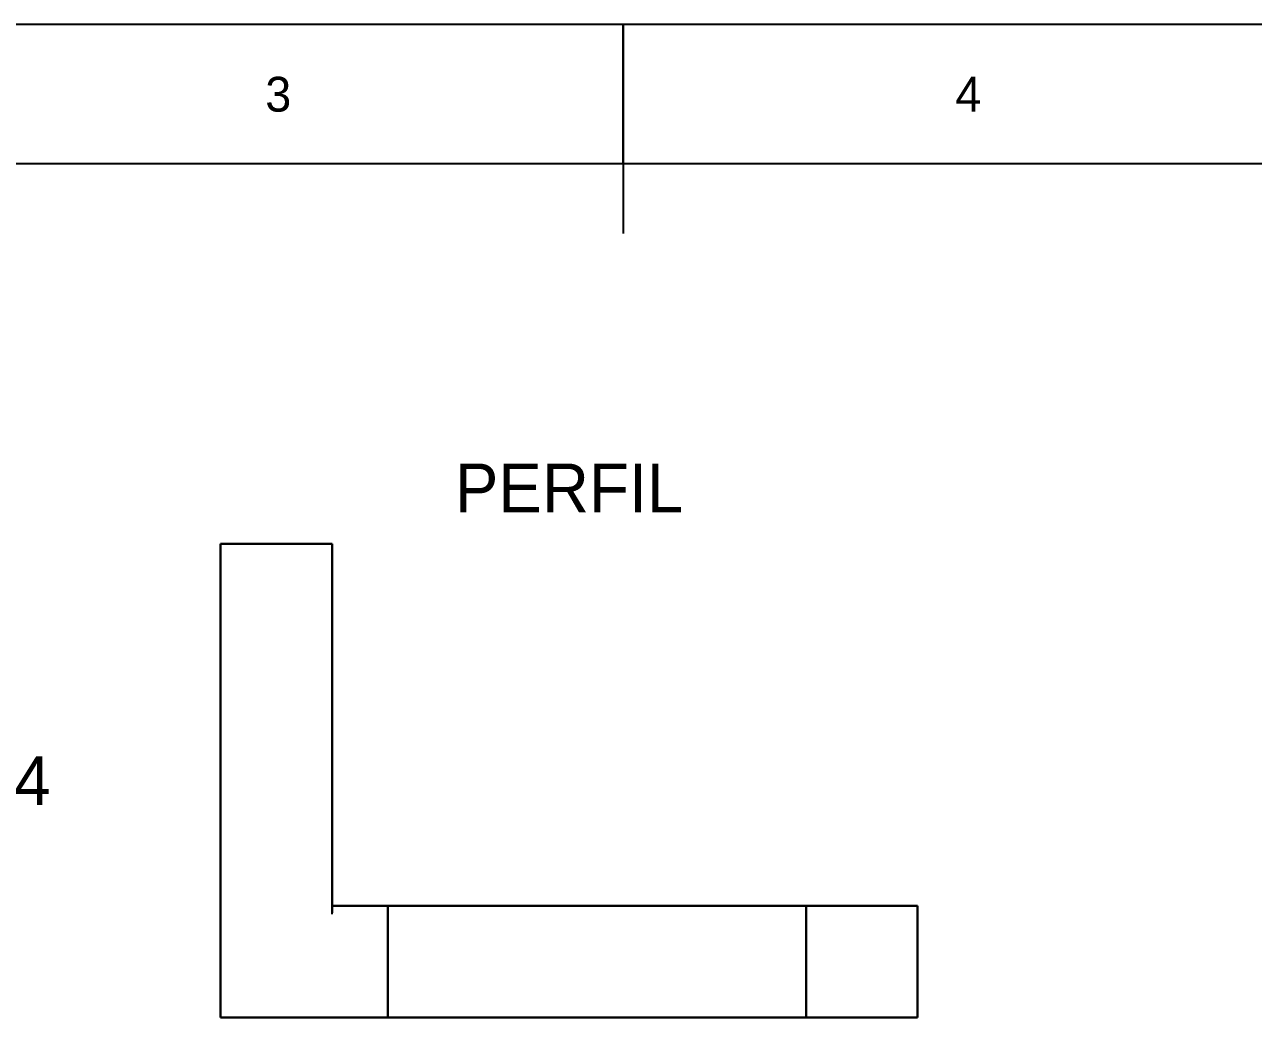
# Model space of a CAD drawing. Extents: x 0 to 297, y 0 to 210.
# Drawn here: x 105.6 to 193.7, y 138.7 to 210 of the extents above; entities that cross this region are included whole.
import ezdxf
from ezdxf.enums import TextEntityAlignment as Align

# ---------------------------------------------------------------- set-up
doc = ezdxf.new("R2010")
doc.units = 0
for name, color, linetype in [('COTAS', 7, 'CONTINUOUS'), ('FINA', 7, 'CONTINUOUS'), ('NORMA', 7, 'CONTINUOUS'), ('TEXTO', 7, 'CONTINUOUS'), ('VISIBLE', 7, 'CONTINUOUS')]:
    doc.layers.add(name, color=color, linetype=linetype)

msp = doc.modelspace()

# ---------------------------------------------------------------- linework, layer by layer
at = {"layer": 'FINA'}
for p, q in [((297, 210), (0, 210)), ((148.5, 200), (148.5, 210))]:
    msp.add_line(p, q, dxfattribs=at)
at = {"layer": 'NORMA'}
for p, q in [((148.5, 210), (148.5, 195)), ((287, 200), (20, 200))]:
    msp.add_line(p, q, dxfattribs=at)
at = {"layer": 'VISIBLE'}
for p, q in [((119.6091, 158.5163), (119.6091, 172.7391)), ((119.6091, 172.7391), (127.6091, 172.7391)), ((119.6091, 172.7391), (119.6091, 154.5837)), ((127.6091, 172.7391), (119.6091, 172.7391)), ((119.6091, 172.7391), (119.6091, 172.7391)), ((119.6091, 172.7391), (119.6091, 172.7391)), ((119.6091, 172.7391), (119.6091, 172.7391)), ((123.6091, 172.7391), (119.6091, 172.7391)), ((119.6091, 172.7391), (123.6091, 172.7391)), ((127.6091, 172.7391), (123.6091, 172.7391)), ((123.6091, 172.7391), (127.6091, 172.7391)), ((127.6091, 172.7391), (127.6091, 158.5163)), ((127.6091, 154.5837), (127.6091, 172.7391)), ((127.6091, 172.7391), (127.6091, 172.7391)), ((127.6091, 172.7391), (127.6091, 172.7391)), ((127.6091, 172.7391), (127.6091, 172.7391)), ((119.6091, 156.1064), (119.6091, 158.5163)), ((127.6091, 158.5163), (127.6091, 156.1064)), ((119.6091, 155.8945), (119.6091, 156.1064)), ((127.6091, 156.1064), (127.6091, 155.8945)), ((119.6091, 155.3316), (119.6091, 155.8945)), ((119.6091, 153.5364), (119.6091, 155.3316)), ((119.6091, 154.3092), (119.6091, 155.3196)), ((119.6091, 154.6362), (119.6091, 155.2986)), ((119.6091, 154.6362), (119.6091, 155.2986)), ((119.6091, 154.8966), (119.6091, 155.2783)), ((119.6091, 154.8966), (119.6091, 155.2783)), ((119.6091, 155.0858), (119.6091, 155.2585)), ((119.6091, 155.0858), (119.6091, 155.2585)), ((119.6091, 155.2006), (119.6091, 155.2391)), ((119.6091, 155.2006), (119.6091, 155.2391)), ((119.6091, 155.2369), (119.6091, 155.2391)), ((119.6091, 155.2391), (119.6091, 155.2029)), ((119.6091, 155.2369), (119.6091, 155.2391)), ((119.6091, 155.2391), (119.6091, 155.2029)), ((119.6091, 155.2006), (119.6091, 155.2369)), ((119.6091, 155.2006), (119.6091, 155.2369)), ((119.6091, 155.2029), (119.6091, 155.2006)), ((119.6091, 155.2029), (119.6091, 155.2006)), ((119.6091, 155.1939), (119.6091, 155.2006)), ((119.6091, 155.2006), (119.6091, 155.0925)), ((119.6091, 155.1939), (119.6091, 155.2006)), ((119.6091, 155.2006), (119.6091, 155.0925)), ((119.6091, 155.0858), (119.6091, 155.1939)), ((119.6091, 155.0858), (119.6091, 155.1939)), ((127.6091, 155.8945), (127.6091, 155.3316)), ((127.6091, 155.3316), (127.6091, 153.5364)), ((127.6091, 155.3196), (127.6091, 154.3092)), ((127.6091, 155.2986), (127.6091, 154.6362)), ((127.6091, 155.2986), (127.6091, 154.6362)), ((127.6091, 155.2783), (127.6091, 154.8966)), ((127.6091, 155.2783), (127.6091, 154.8966)), ((127.6091, 155.2585), (127.6091, 155.0858)), ((127.6091, 155.2585), (127.6091, 155.0858)), ((127.6091, 155.2391), (127.6091, 155.2006)), ((127.6091, 155.2391), (127.6091, 155.2006)), ((127.6091, 155.2391), (127.6091, 155.2006)), ((127.6091, 155.2391), (127.6091, 155.2006)), ((127.6091, 155.2006), (127.6091, 155.0858)), ((127.6091, 155.0858), (127.6091, 155.2006)), ((127.6091, 155.2006), (127.6091, 155.0858)), ((127.6091, 155.0858), (127.6091, 155.2006)), ((119.6091, 155.0925), (119.6091, 155.0858)), ((119.6091, 155.0925), (119.6091, 155.0858)), ((119.6091, 155.0747), (119.6091, 155.0858)), ((119.6091, 155.0858), (119.6091, 154.9077)), ((119.6091, 155.0747), (119.6091, 155.0858)), ((119.6091, 155.0858), (119.6091, 154.9077)), ((119.6091, 154.8966), (119.6091, 155.0747)), ((119.6091, 154.8966), (119.6091, 155.0747)), ((119.6091, 154.9077), (119.6091, 154.8966)), ((119.6091, 154.9077), (119.6091, 154.8966)), ((119.6091, 154.8813), (119.6091, 154.8966)), ((119.6091, 154.8966), (119.6091, 154.6515)), ((119.6091, 154.8813), (119.6091, 154.8966)), ((119.6091, 154.8966), (119.6091, 154.6515)), ((119.6091, 154.6362), (119.6091, 154.8813)), ((119.6091, 154.6362), (119.6091, 154.8813)), ((119.6091, 154.6515), (119.6091, 154.6362)), ((119.6091, 154.6515), (119.6091, 154.6362)), ((119.6091, 154.617), (119.6091, 154.6362)), ((119.6091, 154.6362), (119.6091, 154.3284)), ((119.6091, 154.617), (119.6091, 154.6362)), ((119.6091, 154.6362), (119.6091, 154.5812)), ((119.6091, 153.4785), (119.6091, 154.6271)), ((119.6091, 154.3092), (119.6091, 154.617)), ((119.6091, 154.3092), (119.6091, 154.617)), ((119.6091, 153.9211), (119.6091, 154.5969)), ((119.6091, 154.5837), (119.6091, 153.3283)), ((119.6091, 154.3092), (119.6091, 154.5812)), ((119.6091, 154.5812), (119.6091, 154.3284)), ((119.6091, 154.3284), (119.6091, 154.3092)), ((119.6091, 154.3284), (119.6091, 154.3092)), ((119.6091, 154.3092), (119.6091, 153.3562)), ((119.6091, 154.2864), (119.6091, 154.3092)), ((119.6091, 154.3092), (119.6091, 153.9439)), ((119.6091, 154.2864), (119.6091, 154.3092)), ((119.6091, 154.3092), (119.6091, 153.9439)), ((119.6091, 153.9211), (119.6091, 154.2864)), ((119.6091, 153.9211), (119.6091, 154.2864)), ((127.6091, 155.0858), (127.6091, 154.8966)), ((127.6091, 154.8966), (127.6091, 155.0858)), ((127.6091, 155.0858), (127.6091, 154.8966)), ((127.6091, 154.8966), (127.6091, 155.0858)), ((127.6091, 154.8966), (127.6091, 154.6362)), ((127.6091, 154.6362), (127.6091, 154.8966)), ((127.6091, 154.8966), (127.6091, 154.6362)), ((127.6091, 154.6362), (127.6091, 154.8966)), ((127.6091, 154.6362), (127.6091, 154.3092)), ((127.6091, 154.3092), (127.6091, 154.6362)), ((127.6091, 154.6362), (127.6091, 154.3092)), ((127.6091, 154.5812), (127.6091, 154.6362)), ((127.6091, 154.6271), (127.6091, 153.4785)), ((127.6091, 154.5969), (127.6091, 153.9211)), ((127.6091, 153.3283), (127.6091, 154.5837)), ((127.6091, 154.5812), (127.6091, 154.3092)), ((127.6091, 153.3562), (127.6091, 154.3092)), ((127.6091, 154.3092), (127.6091, 153.9211)), ((127.6091, 153.9211), (127.6091, 154.3092)), ((127.6091, 154.3092), (127.6091, 153.9211)), ((127.6091, 153.9211), (127.6091, 154.3092)), ((119.6091, 153.9439), (119.6091, 153.9211)), ((119.6091, 153.9439), (119.6091, 153.9211)), ((119.6091, 153.9211), (119.6091, 153.3921)), ((119.6091, 153.8951), (119.6091, 153.9211)), ((119.6091, 153.9211), (119.6091, 153.5046)), ((119.6091, 153.8951), (119.6091, 153.9211)), ((119.6091, 153.9211), (119.6091, 153.5046)), ((119.6091, 153.4785), (119.6091, 153.8951)), ((119.6091, 153.4785), (119.6091, 153.8951)), ((119.6091, 152.0204), (119.6091, 153.5364)), ((119.6091, 153.5046), (119.6091, 153.4785)), ((119.6091, 153.5046), (119.6091, 153.4785)), ((119.6091, 153.4785), (119.6091, 152.3332)), ((119.6091, 153.4785), (119.6091, 153.3962)), ((119.6091, 153.4498), (119.6091, 153.4785)), ((119.6091, 153.4785), (119.6091, 153.0179)), ((119.6091, 153.4498), (119.6091, 153.4785)), ((119.6091, 153.4785), (119.6091, 153.0179)), ((119.6091, 152.9891), (119.6091, 153.4498)), ((119.6091, 153.3962), (119.6091, 153.4498)), ((119.6091, 152.9891), (119.6091, 153.3962)), ((127.6091, 153.3921), (127.6091, 153.9211)), ((127.6091, 153.9211), (127.6091, 153.4785)), ((127.6091, 153.4785), (127.6091, 153.9211)), ((127.6091, 153.9211), (127.6091, 153.4785)), ((127.6091, 153.4785), (127.6091, 153.9211)), ((127.6091, 153.5364), (127.6091, 152.0204)), ((127.6091, 152.3332), (127.6091, 153.4785)), ((127.6091, 153.3962), (127.6091, 153.4785)), ((127.6091, 153.4785), (127.6091, 152.9891)), ((127.6091, 152.9891), (127.6091, 153.4785)), ((127.6091, 152.9891), (127.6091, 153.4785)), ((127.6091, 153.3962), (127.6091, 152.9891)), ((119.6091, 153.3283), (119.6091, 152.0866)), ((119.6091, 153.0179), (119.6091, 152.9891)), ((119.6091, 153.0179), (119.6091, 152.9891)), ((119.6091, 152.9891), (119.6091, 152.341)), ((119.6091, 152.9581), (119.6091, 152.9891)), ((119.6091, 152.9891), (119.6091, 152.8765)), ((119.6091, 152.9581), (119.6091, 152.9891)), ((119.6091, 152.9891), (119.6091, 152.4922)), ((119.6091, 152.4612), (119.6091, 152.9581)), ((119.6091, 152.4612), (119.6091, 152.9581)), ((119.6091, 151.3265), (119.6091, 152.8894)), ((119.6091, 151.9038), (119.6091, 152.8806)), ((119.6091, 152.4612), (119.6091, 152.8765)), ((119.6091, 152.8765), (119.6091, 152.4922)), ((119.6091, 152.4922), (119.6091, 152.4612)), ((119.6091, 152.4922), (119.6091, 152.4612)), ((127.6091, 152.0866), (127.6091, 153.3283)), ((127.6091, 152.341), (127.6091, 152.9891)), ((127.6091, 152.9891), (127.6091, 152.4612)), ((127.6091, 152.8765), (127.6091, 152.9891)), ((127.6091, 152.9891), (127.6091, 152.4612)), ((127.6091, 152.4612), (127.6091, 152.9891)), ((127.6091, 152.8894), (127.6091, 151.3265)), ((127.6091, 152.8806), (127.6091, 151.9038)), ((127.6091, 152.8765), (127.6091, 152.4612)), ((119.6091, 152.4612), (119.6091, 152.3423)), ((119.6091, 152.4284), (119.6091, 152.4612)), ((119.6091, 152.4612), (119.6091, 151.9366)), ((119.6091, 152.4284), (119.6091, 152.4612)), ((119.6091, 152.4612), (119.6091, 151.9366)), ((119.6091, 152.3423), (119.6091, 152.4284)), ((119.6091, 151.9038), (119.6091, 152.4284)), ((119.6091, 151.9038), (119.6091, 152.3423)), ((119.6091, 152.0866), (119.6091, 151.962)), ((119.6091, 150.6639), (119.6091, 152.0204)), ((119.6091, 151.962), (119.6091, 150.8143)), ((119.6091, 151.9366), (119.6091, 151.9038)), ((119.6091, 151.9366), (119.6091, 151.9038)), ((119.6091, 151.8698), (119.6091, 151.9038)), ((119.6091, 151.9038), (119.6091, 151.3604)), ((119.6091, 151.8698), (119.6091, 151.9038)), ((119.6091, 151.9038), (119.6091, 151.3604)), ((119.6091, 151.3265), (119.6091, 151.8698)), ((119.6091, 151.3265), (119.6091, 151.8698)), ((127.6091, 152.3423), (127.6091, 152.4612)), ((127.6091, 151.9038), (127.6091, 152.4612)), ((127.6091, 152.4612), (127.6091, 151.9038)), ((127.6091, 151.9038), (127.6091, 152.4612)), ((127.6091, 152.3423), (127.6091, 151.9038)), ((127.6091, 151.962), (127.6091, 152.0866)), ((127.6091, 152.0204), (127.6091, 150.6639)), ((127.6091, 150.8143), (127.6091, 151.962)), ((127.6091, 151.9038), (127.6091, 151.3265)), ((127.6091, 151.3265), (127.6091, 151.9038)), ((127.6091, 151.9038), (127.6091, 151.3265)), ((127.6091, 151.3265), (127.6091, 151.9038)), ((119.6091, 151.3604), (119.6091, 151.3265)), ((119.6091, 151.3604), (119.6091, 151.3265)), ((119.6091, 151.2919), (119.6091, 151.3265)), ((119.6091, 151.3265), (119.6091, 150.7737)), ((119.6091, 151.2919), (119.6091, 151.3265)), ((119.6091, 151.3265), (119.6091, 150.7737)), ((119.6091, 150.7391), (119.6091, 151.2919)), ((119.6091, 150.7391), (119.6091, 151.2919)), ((119.6091, 150.8143), (119.6091, 149.4579)), ((119.6091, 150.7737), (119.6091, 150.7391)), ((119.6091, 150.7737), (119.6091, 150.7391)), ((119.6091, 150.7046), (119.6091, 150.7391)), ((119.6091, 150.7391), (119.6091, 150.1863)), ((119.6091, 150.7046), (119.6091, 150.7391)), ((119.6091, 150.7391), (119.6091, 150.1863)), ((127.6091, 151.3265), (127.6091, 150.7391)), ((127.6091, 150.7391), (127.6091, 151.3265)), ((127.6091, 151.3265), (127.6091, 150.7391)), ((127.6091, 150.7391), (127.6091, 151.3265)), ((127.6091, 149.4579), (127.6091, 150.8143)), ((127.6091, 150.7391), (127.6091, 150.1517)), ((127.6091, 150.1517), (127.6091, 150.7391)), ((127.6091, 150.7391), (127.6091, 150.1517)), ((127.6091, 150.1517), (127.6091, 150.7391)), ((119.6091, 150.1517), (119.6091, 150.7046)), ((119.6091, 150.1517), (119.6091, 150.7046)), ((119.6091, 149.5163), (119.6091, 150.6639)), ((119.6091, 150.1863), (119.6091, 150.1517)), ((119.6091, 150.1863), (119.6091, 150.1517)), ((119.6091, 150.1517), (119.6091, 148.5888)), ((119.6091, 150.1178), (119.6091, 150.1517)), ((119.6091, 150.1517), (119.6091, 149.6084)), ((119.6091, 150.1178), (119.6091, 150.1517)), ((119.6091, 150.1517), (119.6091, 149.6084)), ((119.6091, 149.5744), (119.6091, 150.1178)), ((119.6091, 149.5744), (119.6091, 150.1178)), ((127.6091, 150.6639), (127.6091, 149.5163)), ((127.6091, 148.5888), (127.6091, 150.1517)), ((127.6091, 150.1517), (127.6091, 149.5744)), ((127.6091, 149.5744), (127.6091, 150.1517)), ((127.6091, 150.1517), (127.6091, 149.5744)), ((127.6091, 149.5744), (127.6091, 150.1517)), ((119.6091, 149.6084), (119.6091, 149.5744)), ((119.6091, 149.6084), (119.6091, 149.5744)), ((119.6091, 149.5744), (119.6091, 148.5977)), ((119.6091, 149.5416), (119.6091, 149.5744)), ((119.6091, 149.5744), (119.6091, 149.0498)), ((119.6091, 149.5416), (119.6091, 149.5744)), ((119.6091, 149.5744), (119.6091, 149.136)), ((119.6091, 149.017), (119.6091, 149.5416)), ((119.6091, 149.017), (119.6091, 149.5416)), ((119.6091, 149.3916), (119.6091, 149.5163)), ((119.6091, 149.4579), (119.6091, 147.9418)), ((119.6091, 148.1499), (119.6091, 149.3916)), ((119.6091, 147.9997), (119.6091, 149.145)), ((119.6091, 148.4891), (119.6091, 149.1372)), ((119.6091, 149.017), (119.6091, 149.136)), ((119.6091, 149.136), (119.6091, 149.0498)), ((119.6091, 149.0498), (119.6091, 149.017)), ((119.6091, 149.0498), (119.6091, 149.017)), ((119.6091, 149.017), (119.6091, 148.6018)), ((119.6091, 148.986), (119.6091, 149.017)), ((119.6091, 149.017), (119.6091, 148.5202)), ((119.6091, 148.986), (119.6091, 149.017)), ((119.6091, 149.017), (119.6091, 148.5202)), ((119.6091, 148.4891), (119.6091, 148.986)), ((119.6091, 148.6018), (119.6091, 148.986)), ((127.6091, 148.5977), (127.6091, 149.5744)), ((127.6091, 149.5744), (127.6091, 149.017)), ((127.6091, 149.017), (127.6091, 149.5744)), ((127.6091, 149.5744), (127.6091, 149.017)), ((127.6091, 149.136), (127.6091, 149.5744)), ((127.6091, 149.5163), (127.6091, 149.3916)), ((127.6091, 147.9418), (127.6091, 149.4579)), ((127.6091, 149.3916), (127.6091, 148.1499)), ((127.6091, 149.145), (127.6091, 147.9997)), ((127.6091, 149.1372), (127.6091, 148.4891)), ((127.6091, 149.136), (127.6091, 149.017)), ((127.6091, 148.6018), (127.6091, 149.017)), ((127.6091, 149.017), (127.6091, 148.4891)), ((127.6091, 148.4891), (127.6091, 149.017)), ((127.6091, 148.4891), (127.6091, 149.017)), ((119.6091, 148.4891), (119.6091, 148.6018)), ((119.6091, 148.5202), (119.6091, 148.4891)), ((119.6091, 148.5202), (119.6091, 148.4891)), ((119.6091, 148.4603), (119.6091, 148.4891)), ((119.6091, 148.4891), (119.6091, 148.082)), ((119.6091, 148.4603), (119.6091, 148.4891)), ((119.6091, 148.4891), (119.6091, 148.0285)), ((119.6091, 147.9997), (119.6091, 148.4603)), ((119.6091, 147.9997), (119.6091, 148.4603)), ((119.6091, 146.8945), (119.6091, 148.1499)), ((119.6091, 147.169), (119.6091, 148.122)), ((119.6091, 147.5571), (119.6091, 148.0862)), ((119.6091, 147.9997), (119.6091, 148.082)), ((119.6091, 148.082), (119.6091, 148.0285)), ((127.6091, 148.6018), (127.6091, 148.4891)), ((127.6091, 148.4891), (127.6091, 147.9997)), ((127.6091, 148.082), (127.6091, 148.4891)), ((127.6091, 148.4891), (127.6091, 147.9997)), ((127.6091, 147.9997), (127.6091, 148.4891)), ((127.6091, 148.1499), (127.6091, 146.8945)), ((127.6091, 148.122), (127.6091, 147.169)), ((127.6091, 148.0862), (127.6091, 147.5571)), ((127.6091, 148.082), (127.6091, 147.9997)), ((119.6091, 148.0285), (119.6091, 147.9997)), ((119.6091, 148.0285), (119.6091, 147.9997)), ((119.6091, 147.9997), (119.6091, 146.8512)), ((119.6091, 147.9737), (119.6091, 147.9997)), ((119.6091, 147.9997), (119.6091, 147.5832)), ((119.6091, 147.9737), (119.6091, 147.9997)), ((119.6091, 147.9997), (119.6091, 147.5832)), ((119.6091, 147.5571), (119.6091, 147.9737)), ((119.6091, 147.5571), (119.6091, 147.9737)), ((119.6091, 147.9418), (119.6091, 146.1466)), ((119.6091, 147.5832), (119.6091, 147.5571)), ((119.6091, 147.5832), (119.6091, 147.5571)), ((119.6091, 147.5571), (119.6091, 146.8813)), ((119.6091, 147.5343), (119.6091, 147.5571)), ((119.6091, 147.5571), (119.6091, 147.1919)), ((119.6091, 147.5343), (119.6091, 147.5571)), ((119.6091, 147.5571), (119.6091, 147.1919)), ((119.6091, 147.169), (119.6091, 147.5343)), ((119.6091, 147.169), (119.6091, 147.5343)), ((127.6091, 146.8512), (127.6091, 147.9997)), ((127.6091, 146.7391), (127.6091, 147.9997)), ((127.6091, 147.9997), (127.6091, 147.5571)), ((127.6091, 147.5571), (127.6091, 147.9997)), ((127.6091, 147.9997), (127.6091, 147.5571)), ((127.6091, 147.5571), (127.6091, 147.9997)), ((127.6091, 146.1466), (127.6091, 147.9418)), ((127.6091, 147.9418), (127.6091, 146.7391)), ((127.6091, 146.8813), (127.6091, 147.5571)), ((127.6091, 146.7391), (127.6091, 147.5571)), ((127.6091, 147.5571), (127.6091, 147.169)), ((127.6091, 147.169), (127.6091, 147.5571)), ((127.6091, 147.5571), (127.6091, 147.169)), ((127.6091, 147.169), (127.6091, 147.5571)), ((119.6091, 147.1919), (119.6091, 147.169)), ((119.6091, 147.1919), (119.6091, 147.169)), ((119.6091, 147.169), (119.6091, 146.897)), ((119.6091, 147.1498), (119.6091, 147.169)), ((119.6091, 147.169), (119.6091, 146.8612)), ((119.6091, 147.1498), (119.6091, 147.169)), ((119.6091, 147.169), (119.6091, 146.8612)), ((119.6091, 146.897), (119.6091, 147.1498)), ((119.6091, 146.842), (119.6091, 147.1498)), ((119.6091, 146.842), (119.6091, 146.897)), ((119.6091, 145.5837), (119.6091, 146.8945)), ((119.6091, 146.8612), (119.6091, 146.842)), ((119.6091, 146.8612), (119.6091, 146.842)), ((119.6091, 146.8267), (119.6091, 146.842)), ((119.6091, 146.842), (119.6091, 146.597)), ((119.6091, 146.8267), (119.6091, 146.842)), ((119.6091, 146.842), (119.6091, 146.597)), ((119.6091, 146.5817), (119.6091, 146.8267)), ((119.6091, 146.5817), (119.6091, 146.8267)), ((119.6091, 146.597), (119.6091, 146.5817)), ((119.6091, 146.597), (119.6091, 146.5817)), ((119.6091, 146.5705), (119.6091, 146.5817)), ((119.6091, 146.5817), (119.6091, 146.4036)), ((119.6091, 146.5705), (119.6091, 146.5817)), ((119.6091, 146.5817), (119.6091, 146.4036)), ((119.6091, 146.3924), (119.6091, 146.5705)), ((119.6091, 146.3924), (119.6091, 146.5705)), ((119.6091, 146.4036), (119.6091, 146.3924)), ((119.6091, 146.4036), (119.6091, 146.3924)), ((119.6091, 146.3857), (119.6091, 146.3924)), ((119.6091, 146.3924), (119.6091, 146.2844)), ((119.6091, 146.3857), (119.6091, 146.3924)), ((119.6091, 146.3924), (119.6091, 146.2844)), ((119.6091, 146.2776), (119.6091, 146.3857)), ((119.6091, 146.2776), (119.6091, 146.3857)), ((127.6091, 146.897), (127.6091, 147.169)), ((127.6091, 146.7391), (127.6091, 147.169)), ((127.6091, 146.842), (127.6091, 147.169)), ((127.6091, 147.169), (127.6091, 146.842)), ((127.6091, 146.842), (127.6091, 147.169)), ((127.6091, 146.7391), (127.6091, 146.897)), ((127.6091, 146.897), (127.6091, 146.842)), ((127.6091, 146.7391), (127.6091, 146.8945)), ((127.6091, 146.7391), (127.6091, 146.842)), ((127.6091, 146.7391), (127.6091, 146.842)), ((127.6091, 146.842), (127.6091, 146.5817)), ((127.6091, 146.5817), (127.6091, 146.842)), ((127.6091, 146.842), (127.6091, 146.5817)), ((127.6091, 146.5817), (127.6091, 146.842)), ((127.6091, 146.7391), (169.6091, 146.7391)), ((169.6091, 146.7391), (127.6091, 146.7391)), ((127.6091, 146.7391), (127.6091, 146.7391)), ((127.6091, 146.7391), (127.6091, 146.7391)), ((127.6091, 146.7391), (127.6091, 146.7391)), ((127.6091, 146.7391), (127.6091, 146.7391)), ((127.6091, 146.7391), (127.6091, 146.7391)), ((127.6091, 146.7391), (127.6091, 146.7391)), ((127.6091, 146.7391), (127.6091, 146.7391)), ((127.6091, 146.7391), (127.6091, 146.7391)), ((127.6091, 146.7391), (127.6091, 146.7391)), ((127.6091, 146.7391), (127.6091, 146.7391)), ((127.6091, 146.7391), (127.6091, 146.7391)), ((127.6091, 146.7391), (127.6091, 146.7391)), ((127.6091, 146.7391), (127.6091, 146.7391)), ((127.6091, 146.7391), (127.6091, 146.7391)), ((127.6091, 146.7391), (127.6091, 146.7391)), ((127.6091, 146.7391), (127.6091, 146.7391)), ((127.6091, 146.7391), (127.6091, 146.7391)), ((127.6091, 146.7391), (127.6091, 146.7391)), ((127.6091, 146.7391), (127.6091, 146.7391)), ((127.6091, 146.7391), (127.6091, 146.7391)), ((127.6091, 146.7391), (127.6091, 146.7391)), ((127.6091, 146.5817), (127.6091, 146.7391)), ((127.6091, 146.7391), (127.6091, 146.7391)), ((127.6091, 146.7391), (127.6091, 146.7391)), ((127.6091, 146.7391), (127.6091, 146.7391)), ((127.6091, 146.7391), (127.6091, 146.7391)), ((127.6091, 146.7391), (127.6091, 146.7391)), ((127.6091, 146.7391), (127.6091, 146.7391)), ((127.6091, 146.7391), (127.6091, 146.7391)), ((127.6091, 146.7391), (127.6091, 146.7391)), ((127.6091, 146.7391), (127.6091, 146.5817)), ((127.6091, 146.7391), (127.6091, 146.7391)), ((127.6091, 146.7391), (127.6091, 146.7391)), ((127.6091, 146.7391), (127.6091, 146.7391)), ((127.6091, 146.7391), (127.6091, 146.7391)), ((127.6091, 146.7391), (127.6091, 146.7391)), ((127.6091, 146.7391), (127.6091, 146.7391)), ((127.6091, 146.7391), (127.6091, 146.7391)), ((127.6091, 146.7391), (127.6091, 146.7391)), ((127.6091, 146.7391), (127.6091, 146.7391)), ((127.6091, 146.7391), (127.6091, 146.7391)), ((127.6091, 146.7391), (127.6091, 146.7391)), ((127.6091, 146.7391), (127.6091, 146.7391)), ((127.6091, 146.7391), (127.6091, 146.7391)), ((127.6091, 146.7391), (127.6091, 146.7391)), ((127.6091, 146.7391), (127.6091, 146.7391)), ((127.6091, 146.7391), (127.6091, 146.7391)), ((127.6091, 146.7391), (127.6091, 146.7391)), ((127.6091, 146.7391), (127.6091, 146.7391)), ((127.6091, 146.7391), (127.6091, 146.7391)), ((127.6091, 146.7391), (127.6091, 146.7391)), ((127.6091, 146.7391), (127.6091, 146.7391)), ((127.6091, 146.7391), (127.6091, 146.7391)), ((127.6091, 146.7391), (127.6091, 146.7391)), ((127.6091, 146.7391), (127.6091, 146.7391)), ((127.6091, 146.5817), (127.6091, 146.7391)), ((127.6091, 146.7391), (127.6091, 146.7391)), ((127.6091, 146.7391), (127.6091, 146.7391)), ((127.6091, 146.7391), (127.6091, 146.7391)), ((127.6091, 146.7391), (127.6091, 146.7391)), ((127.6091, 146.7391), (127.6091, 146.7391)), ((127.6091, 146.7391), (127.6091, 146.7391)), ((127.6091, 146.7391), (127.6091, 146.7391)), ((127.6091, 146.7391), (127.6091, 146.7391)), ((127.6091, 146.7391), (127.6091, 146.5817)), ((127.6091, 146.7391), (127.6091, 146.7391)), ((127.6091, 146.7391), (127.6091, 146.7391)), ((149.6758, 146.7391), (127.6091, 146.7391)), ((127.6091, 146.7391), (143.5425, 146.7391)), ((127.6091, 146.7391), (127.6091, 146.7391)), ((127.6091, 146.7391), (127.6091, 146.7391)), ((127.6091, 146.7391), (127.6091, 146.7391)), ((127.6091, 146.3924), (127.6091, 146.5817)), ((127.6091, 146.5817), (127.6091, 146.3924)), ((127.6091, 146.3924), (127.6091, 146.5817)), ((127.6091, 146.5817), (127.6091, 146.3924)), ((127.6091, 146.2776), (127.6091, 146.3924)), ((127.6091, 146.3924), (127.6091, 146.2776)), ((127.6091, 146.2776), (127.6091, 146.3924)), ((127.6091, 146.3924), (127.6091, 146.2776)), ((131.6091, 146.7391), (131.6091, 146.7391)), ((131.6091, 146.7391), (131.6091, 146.7391)), ((161.6091, 146.7391), (131.6091, 146.7391)), ((131.6091, 146.7391), (131.6091, 145.4488)), ((131.6091, 145.1904), (131.6091, 146.7391)), ((131.6091, 146.7391), (161.6091, 146.7391)), ((143.5425, 146.7391), (169.6091, 146.7391)), ((169.6091, 146.7391), (149.6758, 146.7391)), ((161.6091, 146.7391), (161.6091, 146.7391)), ((161.6091, 146.7391), (161.6091, 146.7391)), ((161.6091, 145.4488), (161.6091, 146.7391)), ((161.6091, 146.7391), (161.6091, 145.1904)), ((169.6091, 146.7391), (169.6091, 145.5837)), ((169.6091, 146.1466), (169.6091, 146.7391)), ((169.6091, 146.7391), (169.6091, 146.7391)), ((169.6091, 146.7391), (169.6091, 146.7391)), ((169.6091, 146.7391), (169.6091, 146.7391)), ((169.6091, 146.7391), (169.6091, 146.7391)), ((169.6091, 146.7391), (169.6091, 146.7391)), ((169.6091, 146.7391), (169.6091, 146.7391)), ((169.6091, 146.7391), (169.6091, 146.7391)), ((169.6091, 146.7391), (169.6091, 146.7391)), ((169.6091, 146.7391), (169.6091, 146.7391)), ((169.6091, 146.7391), (169.6091, 146.7391)), ((169.6091, 146.7391), (169.6091, 146.7391)), ((169.6091, 146.7391), (169.6091, 146.7391)), ((169.6091, 146.7391), (169.6091, 146.7391)), ((169.6091, 146.7391), (169.6091, 146.7391)), ((169.6091, 146.7391), (169.6091, 146.7391)), ((169.6091, 146.7391), (169.6091, 146.7391)), ((169.6091, 146.7391), (169.6091, 146.7391)), ((169.6091, 146.7391), (169.6091, 146.7391)), ((169.6091, 146.7391), (169.6091, 146.7391)), ((169.6091, 146.7391), (169.6091, 146.7391)), ((169.6091, 146.7391), (169.6091, 146.7391)), ((169.6091, 146.7391), (169.6091, 146.7391)), ((169.6091, 146.7391), (169.6091, 146.7391)), ((169.6091, 146.7391), (169.6091, 146.7391)), ((169.6091, 146.7391), (169.6091, 146.7391)), ((169.6091, 146.7391), (169.6091, 146.7391)), ((169.6091, 146.7391), (169.6091, 146.7391)), ((169.6091, 146.7391), (169.6091, 146.7391)), ((169.6091, 146.7391), (169.6091, 146.7391)), ((169.6091, 146.7391), (169.6091, 146.7391)), ((169.6091, 146.7391), (169.6091, 146.7391)), ((169.6091, 146.7391), (169.6091, 146.7391)), ((169.6091, 146.7391), (169.6091, 146.7391)), ((169.6091, 146.7391), (169.6091, 146.7391)), ((169.6091, 146.7391), (169.6091, 146.7391)), ((169.6091, 146.7391), (169.6091, 146.7391)), ((169.6091, 146.7391), (169.6091, 146.7391)), ((169.6091, 146.7391), (169.6091, 146.7391)), ((169.6091, 146.7391), (169.6091, 146.7391)), ((169.6091, 146.7391), (169.6091, 146.7391)), ((169.6091, 146.7391), (169.6091, 146.7391)), ((169.6091, 146.7391), (169.6091, 146.7391)), ((169.6091, 146.7391), (169.6091, 146.7391)), ((169.6091, 146.7391), (169.6091, 146.7391)), ((169.6091, 146.7391), (169.6091, 146.7391)), ((169.6091, 146.7391), (169.6091, 146.7391)), ((119.6091, 146.2844), (119.6091, 146.2776)), ((119.6091, 146.2844), (119.6091, 146.2776)), ((119.6091, 146.2753), (119.6091, 146.2776)), ((119.6091, 146.2776), (119.6091, 146.2414)), ((119.6091, 146.2753), (119.6091, 146.2776)), ((119.6091, 146.2776), (119.6091, 146.2414)), ((119.6091, 146.2391), (119.6091, 146.2753)), ((119.6091, 146.2391), (119.6091, 146.2753)), ((119.6091, 146.2414), (119.6091, 146.2391)), ((119.6091, 146.2414), (119.6091, 146.2391)), ((119.6091, 146.1466), (119.6091, 145.3718)), ((119.6091, 144.1717), (119.6091, 145.5837)), ((127.6091, 146.2391), (127.6091, 146.2776)), ((127.6091, 146.2776), (127.6091, 146.2391)), ((127.6091, 146.2391), (127.6091, 146.2776)), ((127.6091, 146.2776), (127.6091, 146.2391)), ((131.6091, 145.4488), (131.6091, 144.6661)), ((161.6091, 144.6661), (161.6091, 145.4488)), ((169.6091, 145.3718), (169.6091, 146.1466)), ((169.6091, 145.5837), (169.6091, 144.1717)), ((119.6091, 145.3718), (119.6091, 143.8555)), ((131.6091, 143.9103), (131.6091, 145.1904)), ((131.6091, 144.6661), (131.6091, 142.68)), ((161.6091, 145.1904), (161.6091, 143.9103)), ((161.6091, 142.68), (161.6091, 144.6661)), ((169.6091, 143.8555), (169.6091, 145.3718)), ((119.6091, 142.962), (119.6091, 144.1717)), ((119.6091, 143.8555), (119.6091, 140.6137)), ((131.6091, 142.9782), (131.6091, 143.9103)), ((161.6091, 143.9103), (161.6091, 142.9782)), ((169.6091, 144.1717), (169.6091, 142.962)), ((169.6091, 140.6137), (169.6091, 143.8555)), ((119.6091, 142.6025), (119.6091, 142.962)), ((131.6091, 140.5658), (131.6091, 142.9782)), ((161.6091, 142.9782), (161.6091, 140.5658)), ((169.6091, 142.962), (169.6091, 142.6025)), ((119.6091, 140.8009), (119.6091, 142.6025)), ((131.6091, 142.68), (131.6091, 141.3869)), ((161.6091, 141.3869), (161.6091, 142.68)), ((169.6091, 142.6025), (169.6091, 140.8009)), ((131.6091, 141.3869), (131.6091, 139.305)), ((161.6091, 139.305), (161.6091, 141.3869)), ((119.6091, 138.7391), (119.6091, 140.8009)), ((119.6091, 140.6137), (119.6091, 138.7391)), ((131.6091, 140.1034), (131.6091, 140.5658)), ((161.6091, 140.5658), (161.6091, 140.1034)), ((169.6091, 140.8009), (169.6091, 138.7391)), ((169.6091, 138.7391), (169.6091, 140.6137)), ((131.6091, 138.7391), (131.6091, 140.1034)), ((131.6091, 139.305), (131.6091, 138.7391)), ((161.6091, 140.1034), (161.6091, 138.7391)), ((161.6091, 138.7391), (161.6091, 139.305)), ((127.6091, 138.7391), (119.6091, 138.7391)), ((119.6091, 138.7391), (127.6091, 138.7391)), ((119.6091, 138.7391), (119.6091, 138.7391)), ((119.6091, 138.7391), (119.6091, 138.7391)), ((119.6091, 138.7391), (119.6091, 138.7391)), ((119.6091, 138.7391), (119.6091, 138.7391)), ((119.6091, 138.7391), (119.6091, 138.7391)), ((119.6091, 138.7391), (119.6091, 138.7391)), ((119.6091, 138.7391), (119.6091, 138.7391)), ((119.6091, 138.7391), (119.6091, 138.7391)), ((119.6091, 138.7391), (119.6091, 138.7391)), ((119.6091, 138.7391), (119.6091, 138.7391)), ((119.6091, 138.7391), (119.6091, 138.7391)), ((119.6091, 138.7391), (119.6091, 138.7391)), ((119.6091, 138.7391), (119.6091, 138.7391)), ((119.6091, 138.7391), (119.6091, 138.7391)), ((119.6091, 138.7391), (119.6091, 138.7391)), ((119.6091, 138.7391), (119.6091, 138.7391)), ((119.6091, 138.7391), (119.6091, 138.7391)), ((119.6091, 138.7391), (119.6091, 138.7391)), ((119.6091, 138.7391), (119.6091, 138.7391)), ((119.6091, 138.7391), (119.6091, 138.7391)), ((119.6091, 138.7391), (119.6091, 138.7391)), ((119.6091, 138.7391), (119.6091, 138.7391)), ((119.6091, 138.7391), (119.6091, 138.7391)), ((119.6091, 138.7391), (119.6091, 138.7391)), ((119.6091, 138.7391), (119.6091, 138.7391)), ((119.6091, 138.7391), (119.6091, 138.7391)), ((119.6091, 138.7391), (119.6091, 138.7391)), ((119.6091, 138.7391), (119.6091, 138.7391)), ((119.6091, 138.7391), (119.6091, 138.7391)), ((119.6091, 138.7391), (119.6091, 138.7391)), ((119.6091, 138.7391), (119.6091, 138.7391)), ((119.6091, 138.7391), (119.6091, 138.7391)), ((119.6091, 138.7391), (119.6091, 138.7391)), ((119.6091, 138.7391), (119.6091, 138.7391)), ((119.6091, 138.7391), (119.6091, 138.7391)), ((123.6091, 138.7391), (119.6091, 138.7391)), ((119.6091, 138.7391), (123.6091, 138.7391)), ((127.6091, 138.7391), (123.6091, 138.7391)), ((123.6091, 138.7391), (127.6091, 138.7391)), ((169.6091, 138.7391), (127.6091, 138.7391)), ((127.6091, 138.7391), (169.6091, 138.7391)), ((127.6091, 138.7391), (143.5425, 138.7391)), ((149.6758, 138.7391), (127.6091, 138.7391)), ((131.6091, 138.7391), (131.6091, 138.7391)), ((131.6091, 138.7391), (131.6091, 138.7391)), ((131.6091, 138.7391), (131.6091, 138.7391)), ((131.6091, 138.7391), (131.6091, 138.7391)), ((131.6091, 138.7391), (161.6091, 138.7391)), ((161.6091, 138.7391), (131.6091, 138.7391)), ((143.5425, 138.7391), (169.6091, 138.7391)), ((169.6091, 138.7391), (149.6758, 138.7391)), ((161.6091, 138.7391), (161.6091, 138.7391)), ((161.6091, 138.7391), (161.6091, 138.7391)), ((161.6091, 138.7391), (161.6091, 138.7391)), ((161.6091, 138.7391), (161.6091, 138.7391)), ((169.6091, 138.7391), (169.6091, 138.7391)), ((169.6091, 138.7391), (169.6091, 138.7391)), ((169.6091, 138.7391), (169.6091, 138.7391)), ((169.6091, 138.7391), (169.6091, 138.7391)), ((169.6091, 138.7391), (169.6091, 138.7391)), ((169.6091, 138.7391), (169.6091, 138.7391)), ((169.6091, 138.7391), (169.6091, 138.7391)), ((169.6091, 138.7391), (169.6091, 138.7391)), ((169.6091, 138.7391), (169.6091, 138.7391)), ((169.6091, 138.7391), (169.6091, 138.7391)), ((169.6091, 138.7391), (169.6091, 138.7391)), ((169.6091, 138.7391), (169.6091, 138.7391)), ((169.6091, 138.7391), (169.6091, 138.7391)), ((169.6091, 138.7391), (169.6091, 138.7391)), ((169.6091, 138.7391), (169.6091, 138.7391)), ((169.6091, 138.7391), (169.6091, 138.7391)), ((169.6091, 138.7391), (169.6091, 138.7391)), ((169.6091, 138.7391), (169.6091, 138.7391)), ((169.6091, 138.7391), (169.6091, 138.7391)), ((169.6091, 138.7391), (169.6091, 138.7391)), ((169.6091, 138.7391), (169.6091, 138.7391)), ((169.6091, 138.7391), (169.6091, 138.7391)), ((169.6091, 138.7391), (169.6091, 138.7391)), ((169.6091, 138.7391), (169.6091, 138.7391)), ((169.6091, 138.7391), (169.6091, 138.7391)), ((169.6091, 138.7391), (169.6091, 138.7391)), ((169.6091, 138.7391), (169.6091, 138.7391)), ((169.6091, 138.7391), (169.6091, 138.7391)), ((169.6091, 138.7391), (169.6091, 138.7391)), ((169.6091, 138.7391), (169.6091, 138.7391)), ((169.6091, 138.7391), (169.6091, 138.7391)), ((169.6091, 138.7391), (169.6091, 138.7391)), ((169.6091, 138.7391), (169.6091, 138.7391)), ((169.6091, 138.7391), (169.6091, 138.7391)), ((169.6091, 138.7391), (169.6091, 138.7391))]:
    msp.add_line(p, q, dxfattribs=at)

# ---------------------------------------------------------------- texts
at = {"layer": 'COTAS'}
msp.add_text('34', height=3.5, dxfattribs=at).set_placement((104.8091, 155.7391), align=Align.MIDDLE_CENTER)
at = {"layer": 'TEXTO'}
for s, height, p in [('3', 2.5, (123.75, 205)), ('4', 2.5, (173.25, 205)), ('PERFIL', 3.5, (144.6091, 176.7391))]:
    msp.add_text(s, height=height, dxfattribs=at).set_placement(p, align=Align.MIDDLE_CENTER)

doc.saveas('drawing.dxf')
